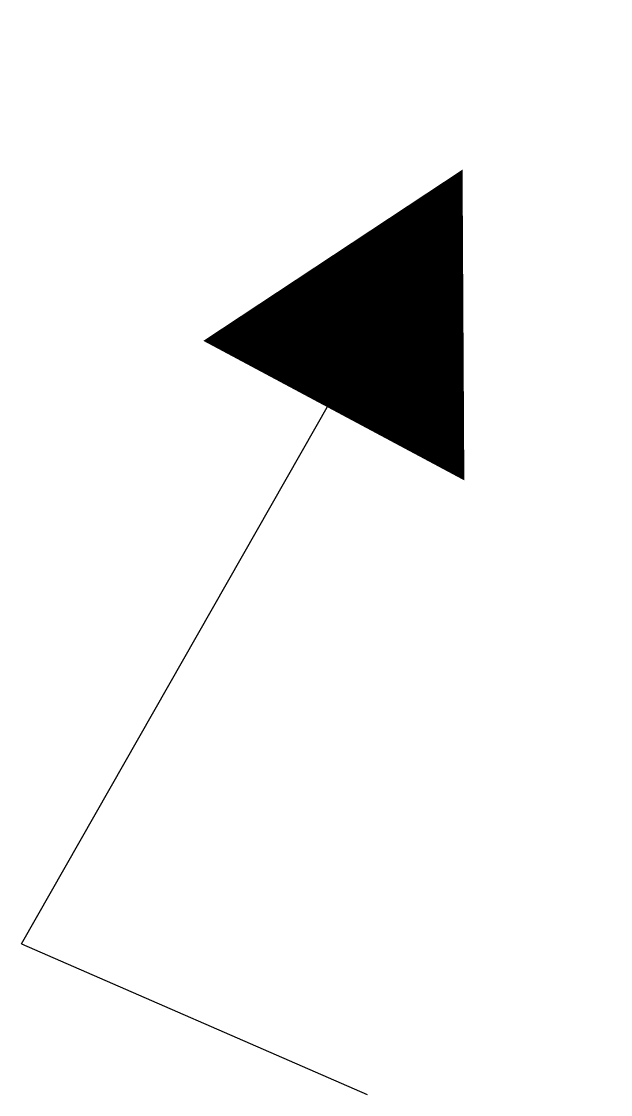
# Model space of a CAD drawing. Extents: x 0 to 1, y -0.25 to 1.56.
import ezdxf

# ---------------------------------------------------------------- set-up
doc = ezdxf.new("R2010")
doc.units = 0
doc.layers.get('0').update_dxf_attribs({"linetype": 'CONTINUOUS'})

msp = doc.modelspace()

# ---------------------------------------------------------------- linework, layer by layer
at = {"color": 0}
for q in [(0.6708, 1.1765), (0.5842, -0.2545)]:
    msp.add_line((0, 0), q, dxfattribs=at)
msp.add_lwpolyline([(0.7453, 1.3072, 0, 0.5, 0), (0.5278, 0.9002, 0.5, 0.5, 0)], format="xyseb", dxfattribs=at)

doc.saveas('drawing.dxf')
